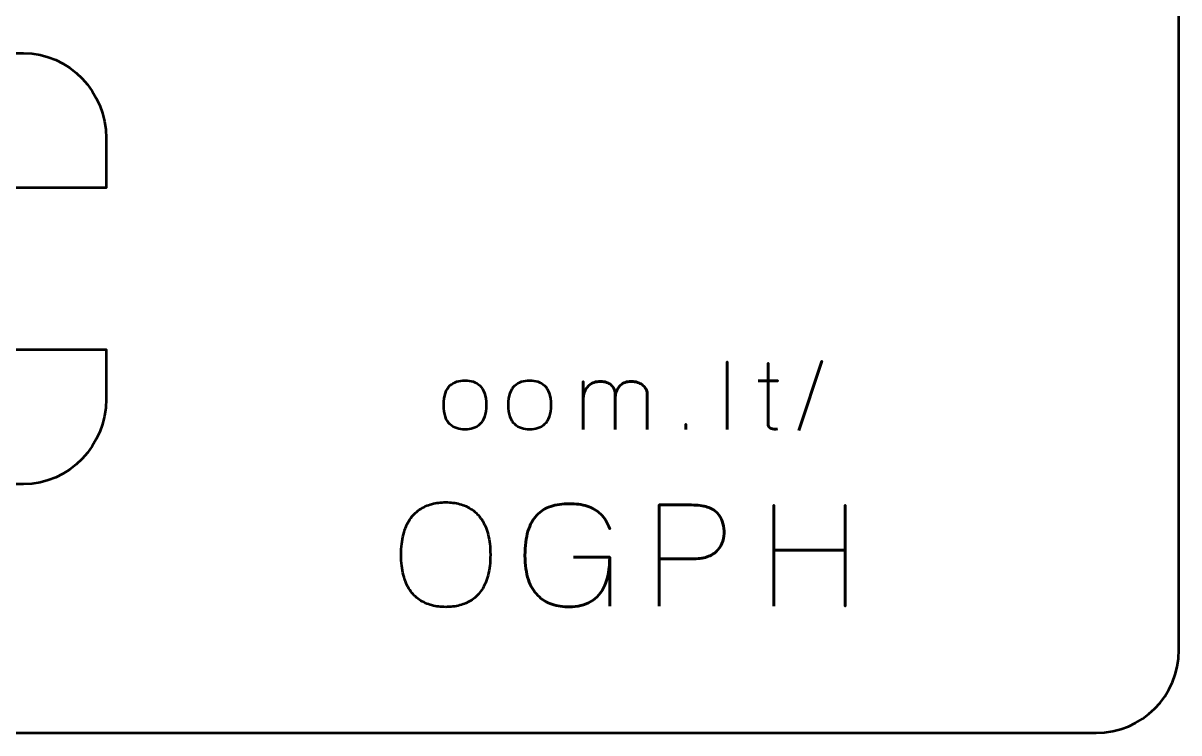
# Model space of a CAD drawing. Header units: centimetres. Extents: x -17.9 to -3.1, y -25.4 to -4.3.
# Drawn here: x -10.08 to -3.1, y -25.35 to -21.07 of the extents above; entities that cross this region are included whole.
import ezdxf

# ---------------------------------------------------------------- set-up
doc = ezdxf.new("R2010")
doc.units = ezdxf.units.CM
doc.header["$MEASUREMENT"] = 0
doc.layers.add('Layer 1', color=7, linetype='Continuous')

msp = doc.modelspace()

# ---------------------------------------------------------------- linework, layer by layer
at = {"layer": 'Layer 1', "color": 22, "lineweight": 53}
msp.add_open_spline([(-17.90003, -24.84992), (-17.90003, -24.84992), (-17.90003, -4.84996), (-17.90003, -4.84996), (-17.90003, -4.84996), (-17.90003, -4.57299), (-17.67694, -4.35), (-17.39994, -4.35), (-17.39994, -4.35), (-17.39994, -4.35), (-3.60007, -4.35), (-3.60007, -4.35), (-3.60007, -4.35), (-3.32293, -4.35), (-3.09997, -4.57299), (-3.09997, -4.84996), (-3.09997, -4.84996), (-3.09997, -4.84996), (-3.09997, -24.84992), (-3.09997, -24.84992), (-3.09997, -24.84992), (-3.09997, -25.12692), (-3.32293, -25.35001), (-3.60007, -25.35001), (-3.60007, -25.35001), (-3.60007, -25.35001), (-17.39994, -25.35001), (-17.39994, -25.35001), (-17.39994, -25.35001), (-17.67694, -25.35001), (-17.90003, -25.12692), (-17.90003, -24.84992)], degree=3, knots=[0, 0, 0, 0, 0.125, 0.125, 0.125, 0.125, 0.25, 0.25, 0.25, 0.25, 0.375, 0.375, 0.375, 0.375, 0.5, 0.5, 0.5, 0.5, 0.625, 0.625, 0.625, 0.625, 0.75, 0.75, 0.75, 0.75, 0.875, 0.875, 0.875, 0.875, 1, 1, 1, 1], dxfattribs=at)
at = {"layer": 'Layer 1', "color": 114, "lineweight": 53}
msp.add_open_spline([(-13.04996, -21.25), (-13.04996, -21.25), (-10.07498, -21.25), (-10.07498, -21.25), (-10.07498, -21.25), (-9.79885, -21.25), (-9.57502, -21.4864), (-9.57502, -21.76248), (-9.57502, -21.76248), (-9.57502, -21.76248), (-9.57502, -22.06249), (-9.57502, -22.06249), (-9.57502, -22.06249), (-9.57502, -22.06249), (-9.92497, -22.06249), (-9.92497, -22.06249), (-9.92497, -22.06249), (-9.92497, -22.06249), (-10.21366, -22.06249), (-10.21366, -22.06249), (-10.21366, -22.06249), (-10.21366, -22.06249), (-10.34553, -22.29998), (-10.34553, -22.29998), (-10.34553, -22.29998), (-10.34553, -22.29998), (-10.48981, -22.55003), (-10.48981, -22.55003), (-10.48981, -22.55003), (-10.48981, -22.55003), (-10.34553, -22.8), (-10.34553, -22.8), (-10.34553, -22.8), (-10.34553, -22.8), (-10.21366, -23.03753), (-10.21366, -23.03753), (-10.21366, -23.03753), (-10.21366, -23.03753), (-9.92497, -23.03753), (-9.92497, -23.03753), (-9.92497, -23.03753), (-9.92497, -23.03753), (-9.57502, -23.03753), (-9.57502, -23.03753), (-9.57502, -23.03753), (-9.57502, -23.03753), (-9.57502, -23.33753), (-9.57502, -23.33753), (-9.57502, -23.33753), (-9.57502, -23.61362), (-9.79885, -23.85001), (-10.07498, -23.85001), (-10.07498, -23.85001), (-10.07498, -23.85001), (-13.04996, -23.85001), (-13.04996, -23.85001)], degree=3, knots=[0, 0, 0, 0, 0.0714286, 0.0714286, 0.0714286, 0.0714286, 0.1428571, 0.1428571, 0.1428571, 0.1428571, 0.2142857, 0.2142857, 0.2142857, 0.2142857, 0.2857143, 0.2857143, 0.2857143, 0.2857143, 0.3571429, 0.3571429, 0.3571429, 0.3571429, 0.4285714, 0.4285714, 0.4285714, 0.4285714, 0.5, 0.5, 0.5, 0.5, 0.5714286, 0.5714286, 0.5714286, 0.5714286, 0.6428571, 0.6428571, 0.6428571, 0.6428571, 0.7142857, 0.7142857, 0.7142857, 0.7142857, 0.7857143, 0.7857143, 0.7857143, 0.7857143, 0.8571429, 0.8571429, 0.8571429, 0.8571429, 0.9285714, 0.9285714, 0.9285714, 0.9285714, 1, 1, 1, 1], dxfattribs=at)
at = {"layer": 'Layer 1', "color": 30, "lineweight": 53}
for points, knots in [([(-5.82706, -23.51987), (-5.82706, -23.51987), (-5.82706, -23.11291), (-5.82706, -23.11291), (-5.82706, -23.11291), (-5.82706, -23.11291), (-5.82706, -23.51987), (-5.82706, -23.51987)], [0, 0, 0, 0, 0.5, 0.5, 0.5, 0.5, 1, 1, 1, 1]), ([(-5.52226, -23.51705), (-5.52922, -23.51761), (-5.53618, -23.5178), (-5.54296, -23.51761), (-5.54296, -23.51761), (-5.54973, -23.51742), (-5.55585, -23.51639), (-5.5614, -23.51432), (-5.5614, -23.51432), (-5.56695, -23.51234), (-5.57137, -23.50877), (-5.57475, -23.50369), (-5.57475, -23.50369), (-5.57805, -23.49861), (-5.57974, -23.49137), (-5.57983, -23.48205), (-5.57983, -23.48205), (-5.57983, -23.47763), (-5.57983, -23.47011), (-5.57983, -23.45957), (-5.57983, -23.45957), (-5.57983, -23.44894), (-5.57983, -23.43614), (-5.57983, -23.421), (-5.57983, -23.421), (-5.57983, -23.40585), (-5.57983, -23.3893), (-5.57983, -23.37133), (-5.57983, -23.37133), (-5.57983, -23.35336), (-5.57983, -23.33483), (-5.57983, -23.31564), (-5.57983, -23.31564), (-5.57983, -23.29645), (-5.57983, -23.27754), (-5.57983, -23.25882), (-5.57983, -23.25882), (-5.57983, -23.2401), (-5.57983, -23.2225), (-5.57983, -23.20595), (-5.57983, -23.20595), (-5.57983, -23.18939), (-5.57983, -23.17471), (-5.57983, -23.16202), (-5.57983, -23.16202), (-5.57983, -23.14922), (-5.57983, -23.13925), (-5.57983, -23.13191), (-5.57983, -23.13191), (-5.57983, -23.12467), (-5.57983, -23.1209), (-5.57983, -23.12081), (-5.57983, -23.12081), (-5.57983, -23.1209), (-5.57983, -23.12467), (-5.57983, -23.13191), (-5.57983, -23.13191), (-5.57983, -23.13925), (-5.57983, -23.14922), (-5.57983, -23.16202), (-5.57983, -23.16202), (-5.57983, -23.17471), (-5.57983, -23.18939), (-5.57983, -23.20595), (-5.57983, -23.20595), (-5.57983, -23.2225), (-5.57983, -23.2401), (-5.57983, -23.25882), (-5.57983, -23.25882), (-5.57983, -23.27754), (-5.57983, -23.29645), (-5.57983, -23.31564), (-5.57983, -23.31564), (-5.57983, -23.33483), (-5.57983, -23.35336), (-5.57983, -23.37133), (-5.57983, -23.37133), (-5.57983, -23.3893), (-5.57983, -23.40585), (-5.57983, -23.421), (-5.57983, -23.421), (-5.57983, -23.43614), (-5.57983, -23.44894), (-5.57983, -23.45957), (-5.57983, -23.45957), (-5.57983, -23.47011), (-5.57983, -23.47763), (-5.57983, -23.48205), (-5.57983, -23.48205), (-5.57974, -23.49137), (-5.57805, -23.49861), (-5.57475, -23.50369), (-5.57475, -23.50369), (-5.57137, -23.50877), (-5.56695, -23.51234), (-5.5614, -23.51432), (-5.5614, -23.51432), (-5.55585, -23.51639), (-5.54973, -23.51742), (-5.54296, -23.51761), (-5.54296, -23.51761), (-5.53618, -23.5178), (-5.52922, -23.51761), (-5.52226, -23.51705)], [0, 0, 0, 0, 0.0384615, 0.0384615, 0.0384615, 0.0384615, 0.0769231, 0.0769231, 0.0769231, 0.0769231, 0.1153846, 0.1153846, 0.1153846, 0.1153846, 0.1538462, 0.1538462, 0.1538462, 0.1538462, 0.1923077, 0.1923077, 0.1923077, 0.1923077, 0.2307692, 0.2307692, 0.2307692, 0.2307692, 0.2692308, 0.2692308, 0.2692308, 0.2692308, 0.3076923, 0.3076923, 0.3076923, 0.3076923, 0.3461538, 0.3461538, 0.3461538, 0.3461538, 0.3846154, 0.3846154, 0.3846154, 0.3846154, 0.4230769, 0.4230769, 0.4230769, 0.4230769, 0.4615385, 0.4615385, 0.4615385, 0.4615385, 0.5, 0.5, 0.5, 0.5, 0.5384615, 0.5384615, 0.5384615, 0.5384615, 0.5769231, 0.5769231, 0.5769231, 0.5769231, 0.6153846, 0.6153846, 0.6153846, 0.6153846, 0.6538462, 0.6538462, 0.6538462, 0.6538462, 0.6923077, 0.6923077, 0.6923077, 0.6923077, 0.7307692, 0.7307692, 0.7307692, 0.7307692, 0.7692308, 0.7692308, 0.7692308, 0.7692308, 0.8076923, 0.8076923, 0.8076923, 0.8076923, 0.8461538, 0.8461538, 0.8461538, 0.8461538, 0.8846154, 0.8846154, 0.8846154, 0.8846154, 0.9230769, 0.9230769, 0.9230769, 0.9230769, 0.9615385, 0.9615385, 0.9615385, 0.9615385, 1, 1, 1, 1]), ([(-5.39413, -23.52551), (-5.39413, -23.52551), (-5.25584, -23.10896), (-5.25584, -23.10896), (-5.25584, -23.10896), (-5.25584, -23.10896), (-5.39413, -23.52551), (-5.39413, -23.52551)], [0, 0, 0, 0, 0.5, 0.5, 0.5, 0.5, 1, 1, 1, 1]), ([(-7.40975, -23.51987), (-7.39197, -23.51996), (-7.37542, -23.51771), (-7.35999, -23.51291), (-7.35999, -23.51291), (-7.34456, -23.50811), (-7.33092, -23.50011), (-7.31925, -23.48892), (-7.31925, -23.48892), (-7.30749, -23.47773), (-7.29837, -23.46258), (-7.29169, -23.44339), (-7.29169, -23.44339), (-7.28511, -23.42429), (-7.28172, -23.40049), (-7.28162, -23.37199), (-7.28162, -23.37199), (-7.28172, -23.34358), (-7.28511, -23.31987), (-7.29169, -23.30087), (-7.29169, -23.30087), (-7.29837, -23.28186), (-7.30749, -23.26672), (-7.31925, -23.25552), (-7.31925, -23.25552), (-7.33092, -23.24442), (-7.34456, -23.23643), (-7.35999, -23.23163), (-7.35999, -23.23163), (-7.37542, -23.22683), (-7.39197, -23.22457), (-7.40975, -23.22467), (-7.40975, -23.22467), (-7.42734, -23.22457), (-7.4439, -23.22683), (-7.45933, -23.23163), (-7.45933, -23.23163), (-7.47476, -23.23643), (-7.4883, -23.24442), (-7.50006, -23.25552), (-7.50006, -23.25552), (-7.51182, -23.26672), (-7.52104, -23.28186), (-7.52772, -23.30087), (-7.52772, -23.30087), (-7.5344, -23.31987), (-7.53779, -23.34358), (-7.53788, -23.37199), (-7.53788, -23.37199), (-7.53779, -23.40049), (-7.5344, -23.42429), (-7.52772, -23.44339), (-7.52772, -23.44339), (-7.52104, -23.46258), (-7.51182, -23.47773), (-7.50006, -23.48892), (-7.50006, -23.48892), (-7.4883, -23.50011), (-7.47476, -23.50811), (-7.45933, -23.51291), (-7.45933, -23.51291), (-7.4439, -23.51771), (-7.42734, -23.51996), (-7.40975, -23.51987)], [0, 0, 0, 0, 0.0625, 0.0625, 0.0625, 0.0625, 0.125, 0.125, 0.125, 0.125, 0.1875, 0.1875, 0.1875, 0.1875, 0.25, 0.25, 0.25, 0.25, 0.3125, 0.3125, 0.3125, 0.3125, 0.375, 0.375, 0.375, 0.375, 0.4375, 0.4375, 0.4375, 0.4375, 0.5, 0.5, 0.5, 0.5, 0.5625, 0.5625, 0.5625, 0.5625, 0.625, 0.625, 0.625, 0.625, 0.6875, 0.6875, 0.6875, 0.6875, 0.75, 0.75, 0.75, 0.75, 0.8125, 0.8125, 0.8125, 0.8125, 0.875, 0.875, 0.875, 0.875, 0.9375, 0.9375, 0.9375, 0.9375, 1, 1, 1, 1]), ([(-7.40975, -23.51987), (-7.39197, -23.51996), (-7.37542, -23.51771), (-7.35999, -23.51291), (-7.35999, -23.51291), (-7.34456, -23.50811), (-7.33092, -23.50011), (-7.31925, -23.48892), (-7.31925, -23.48892), (-7.30749, -23.47773), (-7.29837, -23.46258), (-7.29169, -23.44339), (-7.29169, -23.44339), (-7.28511, -23.42429), (-7.28172, -23.40049), (-7.28162, -23.37199), (-7.28162, -23.37199), (-7.28172, -23.34358), (-7.28511, -23.31987), (-7.29169, -23.30087), (-7.29169, -23.30087), (-7.29837, -23.28186), (-7.30749, -23.26672), (-7.31925, -23.25552), (-7.31925, -23.25552), (-7.33092, -23.24442), (-7.34456, -23.23643), (-7.35999, -23.23163), (-7.35999, -23.23163), (-7.37542, -23.22683), (-7.39197, -23.22457), (-7.40975, -23.22467), (-7.40975, -23.22467), (-7.42734, -23.22457), (-7.4439, -23.22683), (-7.45933, -23.23163), (-7.45933, -23.23163), (-7.47476, -23.23643), (-7.4883, -23.24442), (-7.50006, -23.25552), (-7.50006, -23.25552), (-7.51182, -23.26672), (-7.52104, -23.28186), (-7.52772, -23.30087), (-7.52772, -23.30087), (-7.5344, -23.31987), (-7.53779, -23.34358), (-7.53788, -23.37199), (-7.53788, -23.37199), (-7.53779, -23.40049), (-7.5344, -23.42429), (-7.52772, -23.44339), (-7.52772, -23.44339), (-7.52104, -23.46258), (-7.51182, -23.47773), (-7.50006, -23.48892), (-7.50006, -23.48892), (-7.4883, -23.50011), (-7.47476, -23.50811), (-7.45933, -23.51291), (-7.45933, -23.51291), (-7.4439, -23.51771), (-7.42734, -23.51996), (-7.40975, -23.51987)], [0, 0, 0, 0, 0.0625, 0.0625, 0.0625, 0.0625, 0.125, 0.125, 0.125, 0.125, 0.1875, 0.1875, 0.1875, 0.1875, 0.25, 0.25, 0.25, 0.25, 0.3125, 0.3125, 0.3125, 0.3125, 0.375, 0.375, 0.375, 0.375, 0.4375, 0.4375, 0.4375, 0.4375, 0.5, 0.5, 0.5, 0.5, 0.5625, 0.5625, 0.5625, 0.5625, 0.625, 0.625, 0.625, 0.625, 0.6875, 0.6875, 0.6875, 0.6875, 0.75, 0.75, 0.75, 0.75, 0.8125, 0.8125, 0.8125, 0.8125, 0.875, 0.875, 0.875, 0.875, 0.9375, 0.9375, 0.9375, 0.9375, 1, 1, 1, 1]), ([(-7.01916, -23.51987), (-7.00138, -23.51996), (-6.98483, -23.51771), (-6.9694, -23.51291), (-6.9694, -23.51291), (-6.95397, -23.50811), (-6.94033, -23.50011), (-6.92866, -23.48892), (-6.92866, -23.48892), (-6.9169, -23.47773), (-6.90778, -23.46258), (-6.9011, -23.44339), (-6.9011, -23.44339), (-6.89452, -23.42429), (-6.89113, -23.40049), (-6.89103, -23.37199), (-6.89103, -23.37199), (-6.89113, -23.34358), (-6.89452, -23.31987), (-6.9011, -23.30087), (-6.9011, -23.30087), (-6.90778, -23.28186), (-6.9169, -23.26672), (-6.92866, -23.25552), (-6.92866, -23.25552), (-6.94033, -23.24442), (-6.95397, -23.23643), (-6.9694, -23.23163), (-6.9694, -23.23163), (-6.98483, -23.22683), (-7.00138, -23.22457), (-7.01916, -23.22467), (-7.01916, -23.22467), (-7.03675, -23.22457), (-7.05331, -23.22683), (-7.06874, -23.23163), (-7.06874, -23.23163), (-7.08417, -23.23643), (-7.09771, -23.24442), (-7.10947, -23.25552), (-7.10947, -23.25552), (-7.12123, -23.26672), (-7.13045, -23.28186), (-7.13713, -23.30087), (-7.13713, -23.30087), (-7.14381, -23.31987), (-7.1472, -23.34358), (-7.14729, -23.37199), (-7.14729, -23.37199), (-7.1472, -23.40049), (-7.14381, -23.42429), (-7.13713, -23.44339), (-7.13713, -23.44339), (-7.13045, -23.46258), (-7.12123, -23.47773), (-7.10947, -23.48892), (-7.10947, -23.48892), (-7.09771, -23.50011), (-7.08417, -23.50811), (-7.06874, -23.51291), (-7.06874, -23.51291), (-7.05331, -23.51771), (-7.03675, -23.51996), (-7.01916, -23.51987)], [0, 0, 0, 0, 0.0625, 0.0625, 0.0625, 0.0625, 0.125, 0.125, 0.125, 0.125, 0.1875, 0.1875, 0.1875, 0.1875, 0.25, 0.25, 0.25, 0.25, 0.3125, 0.3125, 0.3125, 0.3125, 0.375, 0.375, 0.375, 0.375, 0.4375, 0.4375, 0.4375, 0.4375, 0.5, 0.5, 0.5, 0.5, 0.5625, 0.5625, 0.5625, 0.5625, 0.625, 0.625, 0.625, 0.625, 0.6875, 0.6875, 0.6875, 0.6875, 0.75, 0.75, 0.75, 0.75, 0.8125, 0.8125, 0.8125, 0.8125, 0.875, 0.875, 0.875, 0.875, 0.9375, 0.9375, 0.9375, 0.9375, 1, 1, 1, 1]), ([(-7.01916, -23.51987), (-7.00138, -23.51996), (-6.98483, -23.51771), (-6.9694, -23.51291), (-6.9694, -23.51291), (-6.95397, -23.50811), (-6.94033, -23.50011), (-6.92866, -23.48892), (-6.92866, -23.48892), (-6.9169, -23.47773), (-6.90778, -23.46258), (-6.9011, -23.44339), (-6.9011, -23.44339), (-6.89452, -23.42429), (-6.89113, -23.40049), (-6.89103, -23.37199), (-6.89103, -23.37199), (-6.89113, -23.34358), (-6.89452, -23.31987), (-6.9011, -23.30087), (-6.9011, -23.30087), (-6.90778, -23.28186), (-6.9169, -23.26672), (-6.92866, -23.25552), (-6.92866, -23.25552), (-6.94033, -23.24442), (-6.95397, -23.23643), (-6.9694, -23.23163), (-6.9694, -23.23163), (-6.98483, -23.22683), (-7.00138, -23.22457), (-7.01916, -23.22467), (-7.01916, -23.22467), (-7.03675, -23.22457), (-7.05331, -23.22683), (-7.06874, -23.23163), (-7.06874, -23.23163), (-7.08417, -23.23643), (-7.09771, -23.24442), (-7.10947, -23.25552), (-7.10947, -23.25552), (-7.12123, -23.26672), (-7.13045, -23.28186), (-7.13713, -23.30087), (-7.13713, -23.30087), (-7.14381, -23.31987), (-7.1472, -23.34358), (-7.14729, -23.37199), (-7.14729, -23.37199), (-7.1472, -23.40049), (-7.14381, -23.42429), (-7.13713, -23.44339), (-7.13713, -23.44339), (-7.13045, -23.46258), (-7.12123, -23.47773), (-7.10947, -23.48892), (-7.10947, -23.48892), (-7.09771, -23.50011), (-7.08417, -23.50811), (-7.06874, -23.51291), (-7.06874, -23.51291), (-7.05331, -23.51771), (-7.03675, -23.51996), (-7.01916, -23.51987)], [0, 0, 0, 0, 0.0625, 0.0625, 0.0625, 0.0625, 0.125, 0.125, 0.125, 0.125, 0.1875, 0.1875, 0.1875, 0.1875, 0.25, 0.25, 0.25, 0.25, 0.3125, 0.3125, 0.3125, 0.3125, 0.375, 0.375, 0.375, 0.375, 0.4375, 0.4375, 0.4375, 0.4375, 0.5, 0.5, 0.5, 0.5, 0.5625, 0.5625, 0.5625, 0.5625, 0.625, 0.625, 0.625, 0.625, 0.6875, 0.6875, 0.6875, 0.6875, 0.75, 0.75, 0.75, 0.75, 0.8125, 0.8125, 0.8125, 0.8125, 0.875, 0.875, 0.875, 0.875, 0.9375, 0.9375, 0.9375, 0.9375, 1, 1, 1, 1]), ([(-6.50327, -23.51987), (-6.50327, -23.51978), (-6.50327, -23.51705), (-6.50327, -23.51169), (-6.50327, -23.51169), (-6.50327, -23.50642), (-6.50327, -23.49917), (-6.50327, -23.49005), (-6.50327, -23.49005), (-6.50327, -23.48083), (-6.50327, -23.47048), (-6.50327, -23.45882), (-6.50327, -23.45882), (-6.50327, -23.44725), (-6.50327, -23.43511), (-6.50327, -23.42232), (-6.50327, -23.42232), (-6.50327, -23.40962), (-6.50327, -23.3971), (-6.50327, -23.38469), (-6.50327, -23.38469), (-6.50327, -23.37227), (-6.50327, -23.3606), (-6.50327, -23.34988), (-6.50327, -23.34988), (-6.50327, -23.33906), (-6.50327, -23.32984), (-6.50327, -23.32203), (-6.50327, -23.32203), (-6.50327, -23.31432), (-6.50327, -23.30877), (-6.50327, -23.30538), (-6.50327, -23.30538), (-6.50317, -23.30011), (-6.50402, -23.29419), (-6.50562, -23.2877), (-6.50562, -23.2877), (-6.50722, -23.28111), (-6.50995, -23.27453), (-6.5138, -23.26794), (-6.5138, -23.26794), (-6.51766, -23.26126), (-6.52302, -23.25515), (-6.5297, -23.2495), (-6.5297, -23.2495), (-6.53647, -23.24386), (-6.54494, -23.23934), (-6.5551, -23.23586), (-6.5551, -23.23586), (-6.56536, -23.23238), (-6.57758, -23.2305), (-6.59188, -23.23031), (-6.59188, -23.23031), (-6.60618, -23.23031), (-6.61898, -23.23229), (-6.63017, -23.23624), (-6.63017, -23.23624), (-6.64146, -23.24028), (-6.65115, -23.24583), (-6.65943, -23.25289), (-6.65943, -23.25289), (-6.66761, -23.25995), (-6.67448, -23.26804), (-6.67984, -23.27725), (-6.67984, -23.27725), (-6.6852, -23.28638), (-6.68916, -23.29607), (-6.69179, -23.30642), (-6.69179, -23.30642), (-6.69442, -23.31667), (-6.69574, -23.32711), (-6.69574, -23.33756), (-6.69574, -23.33756), (-6.69574, -23.32711), (-6.69442, -23.31667), (-6.69179, -23.30642), (-6.69179, -23.30642), (-6.68916, -23.29607), (-6.6852, -23.28638), (-6.67984, -23.27725), (-6.67984, -23.27725), (-6.67448, -23.26804), (-6.66761, -23.25995), (-6.65943, -23.25289), (-6.65943, -23.25289), (-6.65115, -23.24583), (-6.64146, -23.24028), (-6.63017, -23.23624), (-6.63017, -23.23624), (-6.61898, -23.23229), (-6.60618, -23.23031), (-6.59188, -23.23031), (-6.59188, -23.23031), (-6.57758, -23.2305), (-6.56536, -23.23238), (-6.5551, -23.23586), (-6.5551, -23.23586), (-6.54494, -23.23934), (-6.53647, -23.24386), (-6.5297, -23.2495), (-6.5297, -23.2495), (-6.52302, -23.25515), (-6.51766, -23.26126), (-6.5138, -23.26794), (-6.5138, -23.26794), (-6.50995, -23.27453), (-6.50722, -23.28111), (-6.50562, -23.2877), (-6.50562, -23.2877), (-6.50402, -23.29419), (-6.50317, -23.30011), (-6.50327, -23.30538), (-6.50327, -23.30538), (-6.50327, -23.30877), (-6.50327, -23.31432), (-6.50327, -23.32203), (-6.50327, -23.32203), (-6.50327, -23.32984), (-6.50327, -23.33906), (-6.50327, -23.34988), (-6.50327, -23.34988), (-6.50327, -23.3606), (-6.50327, -23.37227), (-6.50327, -23.38469), (-6.50327, -23.38469), (-6.50327, -23.3971), (-6.50327, -23.40962), (-6.50327, -23.42232), (-6.50327, -23.42232), (-6.50327, -23.43511), (-6.50327, -23.44725), (-6.50327, -23.45882), (-6.50327, -23.45882), (-6.50327, -23.47048), (-6.50327, -23.48083), (-6.50327, -23.49005), (-6.50327, -23.49005), (-6.50327, -23.49917), (-6.50327, -23.50642), (-6.50327, -23.51169), (-6.50327, -23.51169), (-6.50327, -23.51705), (-6.50327, -23.51978), (-6.50327, -23.51987)], [0, 0, 0, 0, 0.0277778, 0.0277778, 0.0277778, 0.0277778, 0.0555556, 0.0555556, 0.0555556, 0.0555556, 0.0833333, 0.0833333, 0.0833333, 0.0833333, 0.1111111, 0.1111111, 0.1111111, 0.1111111, 0.1388889, 0.1388889, 0.1388889, 0.1388889, 0.1666667, 0.1666667, 0.1666667, 0.1666667, 0.1944444, 0.1944444, 0.1944444, 0.1944444, 0.2222222, 0.2222222, 0.2222222, 0.2222222, 0.25, 0.25, 0.25, 0.25, 0.2777778, 0.2777778, 0.2777778, 0.2777778, 0.3055556, 0.3055556, 0.3055556, 0.3055556, 0.3333333, 0.3333333, 0.3333333, 0.3333333, 0.3611111, 0.3611111, 0.3611111, 0.3611111, 0.3888889, 0.3888889, 0.3888889, 0.3888889, 0.4166667, 0.4166667, 0.4166667, 0.4166667, 0.4444444, 0.4444444, 0.4444444, 0.4444444, 0.4722222, 0.4722222, 0.4722222, 0.4722222, 0.5, 0.5, 0.5, 0.5, 0.5277778, 0.5277778, 0.5277778, 0.5277778, 0.5555556, 0.5555556, 0.5555556, 0.5555556, 0.5833333, 0.5833333, 0.5833333, 0.5833333, 0.6111111, 0.6111111, 0.6111111, 0.6111111, 0.6388889, 0.6388889, 0.6388889, 0.6388889, 0.6666667, 0.6666667, 0.6666667, 0.6666667, 0.6944444, 0.6944444, 0.6944444, 0.6944444, 0.7222222, 0.7222222, 0.7222222, 0.7222222, 0.75, 0.75, 0.75, 0.75, 0.7777778, 0.7777778, 0.7777778, 0.7777778, 0.8055556, 0.8055556, 0.8055556, 0.8055556, 0.8333333, 0.8333333, 0.8333333, 0.8333333, 0.8611111, 0.8611111, 0.8611111, 0.8611111, 0.8888889, 0.8888889, 0.8888889, 0.8888889, 0.9166667, 0.9166667, 0.9166667, 0.9166667, 0.9444444, 0.9444444, 0.9444444, 0.9444444, 0.9722222, 0.9722222, 0.9722222, 0.9722222, 1, 1, 1, 1]), ([(-6.69574, -23.51987), (-6.69574, -23.51987), (-6.69574, -23.23031), (-6.69574, -23.23031), (-6.69574, -23.23031), (-6.69574, -23.23031), (-6.69574, -23.51987), (-6.69574, -23.51987)], [0, 0, 0, 0, 0.5, 0.5, 0.5, 0.5, 1, 1, 1, 1]), ([(-6.3091, -23.51987), (-6.3091, -23.51978), (-6.3091, -23.51705), (-6.3091, -23.51169), (-6.3091, -23.51169), (-6.3091, -23.50642), (-6.3091, -23.49917), (-6.3091, -23.49005), (-6.3091, -23.49005), (-6.3091, -23.48083), (-6.3091, -23.47048), (-6.3091, -23.45882), (-6.3091, -23.45882), (-6.3091, -23.44725), (-6.3091, -23.43511), (-6.3091, -23.42232), (-6.3091, -23.42232), (-6.3091, -23.40962), (-6.3091, -23.3971), (-6.3091, -23.38469), (-6.3091, -23.38469), (-6.3091, -23.37227), (-6.3091, -23.3606), (-6.3091, -23.34988), (-6.3091, -23.34988), (-6.3091, -23.33906), (-6.3091, -23.32984), (-6.3091, -23.32203), (-6.3091, -23.32203), (-6.3091, -23.31432), (-6.3091, -23.30877), (-6.3091, -23.30538), (-6.3091, -23.30538), (-6.3091, -23.30011), (-6.31013, -23.29419), (-6.3123, -23.2877), (-6.3123, -23.2877), (-6.31437, -23.28111), (-6.31775, -23.27453), (-6.32246, -23.26794), (-6.32246, -23.26794), (-6.32707, -23.26126), (-6.33318, -23.25515), (-6.34071, -23.2495), (-6.34071, -23.2495), (-6.34823, -23.24386), (-6.35736, -23.23934), (-6.36808, -23.23586), (-6.36808, -23.23586), (-6.37881, -23.23238), (-6.39132, -23.2305), (-6.40562, -23.23031), (-6.40562, -23.23031), (-6.41992, -23.23031), (-6.43252, -23.23229), (-6.44334, -23.23624), (-6.44334, -23.23624), (-6.45407, -23.24028), (-6.46329, -23.24583), (-6.471, -23.25289), (-6.471, -23.25289), (-6.47862, -23.25995), (-6.48473, -23.26804), (-6.48953, -23.27725), (-6.48953, -23.27725), (-6.49433, -23.28638), (-6.49781, -23.29607), (-6.49997, -23.30642), (-6.49997, -23.30642), (-6.50223, -23.31667), (-6.50327, -23.32711), (-6.50327, -23.33756), (-6.50327, -23.33756), (-6.50327, -23.32711), (-6.50223, -23.31667), (-6.49997, -23.30642), (-6.49997, -23.30642), (-6.49781, -23.29607), (-6.49433, -23.28638), (-6.48953, -23.27725), (-6.48953, -23.27725), (-6.48473, -23.26804), (-6.47862, -23.25995), (-6.471, -23.25289), (-6.471, -23.25289), (-6.46329, -23.24583), (-6.45407, -23.24028), (-6.44334, -23.23624), (-6.44334, -23.23624), (-6.43252, -23.23229), (-6.41992, -23.23031), (-6.40562, -23.23031), (-6.40562, -23.23031), (-6.39132, -23.2305), (-6.37881, -23.23238), (-6.36808, -23.23586), (-6.36808, -23.23586), (-6.35736, -23.23934), (-6.34823, -23.24386), (-6.34071, -23.2495), (-6.34071, -23.2495), (-6.33318, -23.25515), (-6.32707, -23.26126), (-6.32246, -23.26794), (-6.32246, -23.26794), (-6.31775, -23.27453), (-6.31437, -23.28111), (-6.3123, -23.2877), (-6.3123, -23.2877), (-6.31013, -23.29419), (-6.3091, -23.30011), (-6.3091, -23.30538), (-6.3091, -23.30538), (-6.3091, -23.30877), (-6.3091, -23.31432), (-6.3091, -23.32203), (-6.3091, -23.32203), (-6.3091, -23.32984), (-6.3091, -23.33906), (-6.3091, -23.34988), (-6.3091, -23.34988), (-6.3091, -23.3606), (-6.3091, -23.37227), (-6.3091, -23.38469), (-6.3091, -23.38469), (-6.3091, -23.3971), (-6.3091, -23.40962), (-6.3091, -23.42232), (-6.3091, -23.42232), (-6.3091, -23.43511), (-6.3091, -23.44725), (-6.3091, -23.45882), (-6.3091, -23.45882), (-6.3091, -23.47048), (-6.3091, -23.48083), (-6.3091, -23.49005), (-6.3091, -23.49005), (-6.3091, -23.49917), (-6.3091, -23.50642), (-6.3091, -23.51169), (-6.3091, -23.51169), (-6.3091, -23.51705), (-6.3091, -23.51978), (-6.3091, -23.51987)], [0, 0, 0, 0, 0.0277778, 0.0277778, 0.0277778, 0.0277778, 0.0555556, 0.0555556, 0.0555556, 0.0555556, 0.0833333, 0.0833333, 0.0833333, 0.0833333, 0.1111111, 0.1111111, 0.1111111, 0.1111111, 0.1388889, 0.1388889, 0.1388889, 0.1388889, 0.1666667, 0.1666667, 0.1666667, 0.1666667, 0.1944444, 0.1944444, 0.1944444, 0.1944444, 0.2222222, 0.2222222, 0.2222222, 0.2222222, 0.25, 0.25, 0.25, 0.25, 0.2777778, 0.2777778, 0.2777778, 0.2777778, 0.3055556, 0.3055556, 0.3055556, 0.3055556, 0.3333333, 0.3333333, 0.3333333, 0.3333333, 0.3611111, 0.3611111, 0.3611111, 0.3611111, 0.3888889, 0.3888889, 0.3888889, 0.3888889, 0.4166667, 0.4166667, 0.4166667, 0.4166667, 0.4444444, 0.4444444, 0.4444444, 0.4444444, 0.4722222, 0.4722222, 0.4722222, 0.4722222, 0.5, 0.5, 0.5, 0.5, 0.5277778, 0.5277778, 0.5277778, 0.5277778, 0.5555556, 0.5555556, 0.5555556, 0.5555556, 0.5833333, 0.5833333, 0.5833333, 0.5833333, 0.6111111, 0.6111111, 0.6111111, 0.6111111, 0.6388889, 0.6388889, 0.6388889, 0.6388889, 0.6666667, 0.6666667, 0.6666667, 0.6666667, 0.6944444, 0.6944444, 0.6944444, 0.6944444, 0.7222222, 0.7222222, 0.7222222, 0.7222222, 0.75, 0.75, 0.75, 0.75, 0.7777778, 0.7777778, 0.7777778, 0.7777778, 0.8055556, 0.8055556, 0.8055556, 0.8055556, 0.8333333, 0.8333333, 0.8333333, 0.8333333, 0.8611111, 0.8611111, 0.8611111, 0.8611111, 0.8888889, 0.8888889, 0.8888889, 0.8888889, 0.9166667, 0.9166667, 0.9166667, 0.9166667, 0.9444444, 0.9444444, 0.9444444, 0.9444444, 0.9722222, 0.9722222, 0.9722222, 0.9722222, 1, 1, 1, 1]), ([(-5.6391, -23.22749), (-5.6391, -23.22749), (-5.52113, -23.22749), (-5.52113, -23.22749), (-5.52113, -23.22749), (-5.52113, -23.22749), (-5.6391, -23.22749), (-5.6391, -23.22749)], [0, 0, 0, 0, 0.5, 0.5, 0.5, 0.5, 1, 1, 1, 1]), ([(-6.07598, -23.51987), (-6.07598, -23.51987), (-6.07598, -23.48883), (-6.07598, -23.48883), (-6.07598, -23.48883), (-6.07598, -23.48883), (-6.07598, -23.51987), (-6.07598, -23.51987)], [0, 0, 0, 0, 0.5, 0.5, 0.5, 0.5, 1, 1, 1, 1]), ([(-7.52575, -24.5909), (-7.49597, -24.59104), (-7.46775, -24.58751), (-7.4408, -24.5806), (-7.4408, -24.5806), (-7.41399, -24.57354), (-7.38943, -24.56254), (-7.367, -24.5473), (-7.367, -24.5473), (-7.34456, -24.5322), (-7.32509, -24.5123), (-7.30858, -24.48775), (-7.30858, -24.48775), (-7.29207, -24.46319), (-7.27937, -24.43342), (-7.27034, -24.39842), (-7.27034, -24.39842), (-7.26116, -24.36343), (-7.25665, -24.32265), (-7.25651, -24.27594), (-7.25651, -24.27594), (-7.25665, -24.22923), (-7.26116, -24.18845), (-7.27034, -24.15331), (-7.27034, -24.15331), (-7.27937, -24.11818), (-7.29207, -24.08826), (-7.30858, -24.06357), (-7.30858, -24.06357), (-7.32509, -24.03887), (-7.34456, -24.01883), (-7.367, -24.00345), (-7.367, -24.00345), (-7.38943, -23.98807), (-7.41399, -23.97692), (-7.4408, -23.96973), (-7.4408, -23.96973), (-7.46775, -23.96267), (-7.49597, -23.95914), (-7.52575, -23.95928), (-7.52575, -23.95928), (-7.55552, -23.95914), (-7.58375, -23.96267), (-7.6107, -23.96973), (-7.6107, -23.96973), (-7.63751, -23.97692), (-7.66206, -23.98807), (-7.6845, -24.00345), (-7.6845, -24.00345), (-7.70694, -24.01883), (-7.72641, -24.03887), (-7.74292, -24.06357), (-7.74292, -24.06357), (-7.75943, -24.08826), (-7.77213, -24.11818), (-7.78116, -24.15331), (-7.78116, -24.15331), (-7.79033, -24.18845), (-7.79485, -24.22923), (-7.79499, -24.27594), (-7.79499, -24.27594), (-7.79485, -24.32265), (-7.79033, -24.36343), (-7.78116, -24.39842), (-7.78116, -24.39842), (-7.77213, -24.43342), (-7.75943, -24.46319), (-7.74292, -24.48775), (-7.74292, -24.48775), (-7.72641, -24.5123), (-7.70694, -24.5322), (-7.6845, -24.5473), (-7.6845, -24.5473), (-7.66206, -24.56254), (-7.63751, -24.57354), (-7.6107, -24.5806), (-7.6107, -24.5806), (-7.58375, -24.58751), (-7.55552, -24.59104), (-7.52575, -24.5909)], [0, 0, 0, 0, 0.05, 0.05, 0.05, 0.05, 0.1, 0.1, 0.1, 0.1, 0.15, 0.15, 0.15, 0.15, 0.2, 0.2, 0.2, 0.2, 0.25, 0.25, 0.25, 0.25, 0.3, 0.3, 0.3, 0.3, 0.35, 0.35, 0.35, 0.35, 0.4, 0.4, 0.4, 0.4, 0.45, 0.45, 0.45, 0.45, 0.5, 0.5, 0.5, 0.5, 0.55, 0.55, 0.55, 0.55, 0.6, 0.6, 0.6, 0.6, 0.65, 0.65, 0.65, 0.65, 0.7, 0.7, 0.7, 0.7, 0.75, 0.75, 0.75, 0.75, 0.8, 0.8, 0.8, 0.8, 0.85, 0.85, 0.85, 0.85, 0.9, 0.9, 0.9, 0.9, 0.95, 0.95, 0.95, 0.95, 1, 1, 1, 1]), ([(-7.52575, -24.5909), (-7.49597, -24.59104), (-7.46775, -24.58751), (-7.4408, -24.5806), (-7.4408, -24.5806), (-7.41399, -24.57354), (-7.38943, -24.56254), (-7.367, -24.5473), (-7.367, -24.5473), (-7.34456, -24.5322), (-7.32509, -24.5123), (-7.30858, -24.48775), (-7.30858, -24.48775), (-7.29207, -24.46319), (-7.27937, -24.43342), (-7.27034, -24.39842), (-7.27034, -24.39842), (-7.26116, -24.36343), (-7.25665, -24.32265), (-7.25651, -24.27594), (-7.25651, -24.27594), (-7.25665, -24.22923), (-7.26116, -24.18845), (-7.27034, -24.15331), (-7.27034, -24.15331), (-7.27937, -24.11818), (-7.29207, -24.08826), (-7.30858, -24.06357), (-7.30858, -24.06357), (-7.32509, -24.03887), (-7.34456, -24.01883), (-7.367, -24.00345), (-7.367, -24.00345), (-7.38943, -23.98807), (-7.41399, -23.97692), (-7.4408, -23.96973), (-7.4408, -23.96973), (-7.46775, -23.96267), (-7.49597, -23.95914), (-7.52575, -23.95928), (-7.52575, -23.95928), (-7.55552, -23.95914), (-7.58375, -23.96267), (-7.6107, -23.96973), (-7.6107, -23.96973), (-7.63751, -23.97692), (-7.66206, -23.98807), (-7.6845, -24.00345), (-7.6845, -24.00345), (-7.70694, -24.01883), (-7.72641, -24.03887), (-7.74292, -24.06357), (-7.74292, -24.06357), (-7.75943, -24.08826), (-7.77213, -24.11818), (-7.78116, -24.15331), (-7.78116, -24.15331), (-7.79033, -24.18845), (-7.79485, -24.22923), (-7.79499, -24.27594), (-7.79499, -24.27594), (-7.79485, -24.32265), (-7.79033, -24.36343), (-7.78116, -24.39842), (-7.78116, -24.39842), (-7.77213, -24.43342), (-7.75943, -24.46319), (-7.74292, -24.48775), (-7.74292, -24.48775), (-7.72641, -24.5123), (-7.70694, -24.5322), (-7.6845, -24.5473), (-7.6845, -24.5473), (-7.66206, -24.56254), (-7.63751, -24.57354), (-7.6107, -24.5806), (-7.6107, -24.5806), (-7.58375, -24.58751), (-7.55552, -24.59104), (-7.52575, -24.5909)], [0, 0, 0, 0, 0.05, 0.05, 0.05, 0.05, 0.1, 0.1, 0.1, 0.1, 0.15, 0.15, 0.15, 0.15, 0.2, 0.2, 0.2, 0.2, 0.25, 0.25, 0.25, 0.25, 0.3, 0.3, 0.3, 0.3, 0.35, 0.35, 0.35, 0.35, 0.4, 0.4, 0.4, 0.4, 0.45, 0.45, 0.45, 0.45, 0.5, 0.5, 0.5, 0.5, 0.55, 0.55, 0.55, 0.55, 0.6, 0.6, 0.6, 0.6, 0.65, 0.65, 0.65, 0.65, 0.7, 0.7, 0.7, 0.7, 0.75, 0.75, 0.75, 0.75, 0.8, 0.8, 0.8, 0.8, 0.85, 0.85, 0.85, 0.85, 0.9, 0.9, 0.9, 0.9, 0.95, 0.95, 0.95, 0.95, 1, 1, 1, 1]), ([(-6.75359, -24.28949), (-6.75359, -24.28949), (-6.53599, -24.28949), (-6.53599, -24.28949), (-6.53599, -24.28949), (-6.53627, -24.35877), (-6.54615, -24.41564), (-6.56591, -24.45995), (-6.56591, -24.45995), (-6.58566, -24.5044), (-6.6136, -24.53714), (-6.65001, -24.55844), (-6.65001, -24.55844), (-6.68642, -24.57961), (-6.7296, -24.59019), (-6.77983, -24.59005), (-6.77983, -24.59005), (-6.81751, -24.59019), (-6.8525, -24.58497), (-6.88482, -24.57411), (-6.88482, -24.57411), (-6.91713, -24.56338), (-6.9455, -24.54589), (-6.96977, -24.52176), (-6.96977, -24.52176), (-6.99404, -24.49763), (-7.01309, -24.46573), (-7.02664, -24.42608), (-7.02664, -24.42608), (-7.04018, -24.38643), (-7.0471, -24.33775), (-7.04738, -24.28017), (-7.04738, -24.28017), (-7.04724, -24.22232), (-7.04117, -24.17349), (-7.02918, -24.13342), (-7.02918, -24.13342), (-7.01704, -24.09348), (-6.99954, -24.06131), (-6.9764, -24.0369), (-6.9764, -24.0369), (-6.9534, -24.01262), (-6.92532, -23.99499), (-6.8923, -23.98398), (-6.8923, -23.98398), (-6.85928, -23.97297), (-6.82188, -23.96761), (-6.77983, -23.96775), (-6.77983, -23.96775), (-6.7399, -23.96761), (-6.70405, -23.97255), (-6.67216, -23.98257), (-6.67216, -23.98257), (-6.64027, -23.99259), (-6.6129, -24.00867), (-6.59004, -24.03083), (-6.59004, -24.03083), (-6.56704, -24.05298), (-6.54911, -24.08219), (-6.53599, -24.11846), (-6.53599, -24.11846), (-6.54911, -24.08219), (-6.56704, -24.05298), (-6.59004, -24.03083), (-6.59004, -24.03083), (-6.6129, -24.00867), (-6.64027, -23.99259), (-6.67216, -23.98257), (-6.67216, -23.98257), (-6.70405, -23.97255), (-6.7399, -23.96761), (-6.77983, -23.96775), (-6.77983, -23.96775), (-6.82188, -23.96761), (-6.85928, -23.97297), (-6.8923, -23.98398), (-6.8923, -23.98398), (-6.92532, -23.99499), (-6.9534, -24.01262), (-6.9764, -24.0369), (-6.9764, -24.0369), (-6.99954, -24.06131), (-7.01704, -24.09348), (-7.02918, -24.13342), (-7.02918, -24.13342), (-7.04117, -24.17349), (-7.04724, -24.22232), (-7.04738, -24.28017), (-7.04738, -24.28017), (-7.0471, -24.33775), (-7.04018, -24.38643), (-7.02664, -24.42608), (-7.02664, -24.42608), (-7.01309, -24.46573), (-6.99404, -24.49763), (-6.96977, -24.52176), (-6.96977, -24.52176), (-6.9455, -24.54589), (-6.91713, -24.56338), (-6.88482, -24.57411), (-6.88482, -24.57411), (-6.8525, -24.58497), (-6.81751, -24.59019), (-6.77983, -24.59005), (-6.77983, -24.59005), (-6.7296, -24.59019), (-6.68642, -24.57961), (-6.65001, -24.55844), (-6.65001, -24.55844), (-6.6136, -24.53714), (-6.58566, -24.5044), (-6.56591, -24.45995), (-6.56591, -24.45995), (-6.54615, -24.41564), (-6.53627, -24.35877), (-6.53599, -24.28949), (-6.53599, -24.28949), (-6.53599, -24.28949), (-6.75359, -24.28949), (-6.75359, -24.28949)], [0, 0, 0, 0, 0.0333333, 0.0333333, 0.0333333, 0.0333333, 0.0666667, 0.0666667, 0.0666667, 0.0666667, 0.1, 0.1, 0.1, 0.1, 0.1333333, 0.1333333, 0.1333333, 0.1333333, 0.1666667, 0.1666667, 0.1666667, 0.1666667, 0.2, 0.2, 0.2, 0.2, 0.2333333, 0.2333333, 0.2333333, 0.2333333, 0.2666667, 0.2666667, 0.2666667, 0.2666667, 0.3, 0.3, 0.3, 0.3, 0.3333333, 0.3333333, 0.3333333, 0.3333333, 0.3666667, 0.3666667, 0.3666667, 0.3666667, 0.4, 0.4, 0.4, 0.4, 0.4333333, 0.4333333, 0.4333333, 0.4333333, 0.4666667, 0.4666667, 0.4666667, 0.4666667, 0.5, 0.5, 0.5, 0.5, 0.5333333, 0.5333333, 0.5333333, 0.5333333, 0.5666667, 0.5666667, 0.5666667, 0.5666667, 0.6, 0.6, 0.6, 0.6, 0.6333333, 0.6333333, 0.6333333, 0.6333333, 0.6666667, 0.6666667, 0.6666667, 0.6666667, 0.7, 0.7, 0.7, 0.7, 0.7333333, 0.7333333, 0.7333333, 0.7333333, 0.7666667, 0.7666667, 0.7666667, 0.7666667, 0.8, 0.8, 0.8, 0.8, 0.8333333, 0.8333333, 0.8333333, 0.8333333, 0.8666667, 0.8666667, 0.8666667, 0.8666667, 0.9, 0.9, 0.9, 0.9, 0.9333333, 0.9333333, 0.9333333, 0.9333333, 0.9666667, 0.9666667, 0.9666667, 0.9666667, 1, 1, 1, 1]), ([(-6.23712, -24.58582), (-6.23712, -24.58582), (-6.23712, -23.97537), (-6.23712, -23.97537), (-6.23712, -23.97537), (-6.23712, -23.97537), (-6.04239, -23.97537), (-6.04239, -23.97537), (-6.04239, -23.97537), (-6.00344, -23.97551), (-5.97141, -23.97989), (-5.94615, -23.98835), (-5.94615, -23.98835), (-5.92103, -23.99668), (-5.90127, -24.00825), (-5.88702, -24.02293), (-5.88702, -24.02293), (-5.87277, -24.03746), (-5.86261, -24.05411), (-5.8564, -24.07288), (-5.8564, -24.07288), (-5.85033, -24.09165), (-5.8468, -24.11126), (-5.84596, -24.132), (-5.84596, -24.132), (-5.84497, -24.15275), (-5.84737, -24.17307), (-5.85301, -24.19282), (-5.85301, -24.19282), (-5.8588, -24.21258), (-5.86854, -24.2305), (-5.88251, -24.24659), (-5.88251, -24.24659), (-5.89633, -24.26267), (-5.9151, -24.27552), (-5.93867, -24.28497), (-5.93867, -24.28497), (-5.96223, -24.29457), (-5.99144, -24.29936), (-6.0263, -24.29965), (-6.0263, -24.29965), (-6.0263, -24.29965), (-6.23712, -24.29965), (-6.23712, -24.29965), (-6.23712, -24.29965), (-6.23712, -24.29965), (-6.0263, -24.29965), (-6.0263, -24.29965), (-6.0263, -24.29965), (-5.99215, -24.29936), (-5.96322, -24.29457), (-5.9398, -24.28497), (-5.9398, -24.28497), (-5.91623, -24.27552), (-5.89746, -24.26267), (-5.88335, -24.24659), (-5.88335, -24.24659), (-5.86938, -24.2305), (-5.85936, -24.21258), (-5.85344, -24.19282), (-5.85344, -24.19282), (-5.84751, -24.17307), (-5.84497, -24.15275), (-5.84596, -24.132), (-5.84596, -24.132), (-5.8468, -24.11126), (-5.85033, -24.09165), (-5.85668, -24.07288), (-5.85668, -24.07288), (-5.86289, -24.05411), (-5.87333, -24.03746), (-5.88759, -24.02293), (-5.88759, -24.02293), (-5.90198, -24.00825), (-5.92173, -23.99668), (-5.94685, -23.98835), (-5.94685, -23.98835), (-5.97211, -23.97989), (-6.00386, -23.97551), (-6.04239, -23.97537), (-6.04239, -23.97537), (-6.04239, -23.97537), (-6.23712, -23.97537), (-6.23712, -23.97537), (-6.23712, -23.97537), (-6.23712, -23.97537), (-6.23712, -24.58582), (-6.23712, -24.58582)], [0, 0, 0, 0, 0.0454545, 0.0454545, 0.0454545, 0.0454545, 0.0909091, 0.0909091, 0.0909091, 0.0909091, 0.1363636, 0.1363636, 0.1363636, 0.1363636, 0.1818182, 0.1818182, 0.1818182, 0.1818182, 0.2272727, 0.2272727, 0.2272727, 0.2272727, 0.2727273, 0.2727273, 0.2727273, 0.2727273, 0.3181818, 0.3181818, 0.3181818, 0.3181818, 0.3636364, 0.3636364, 0.3636364, 0.3636364, 0.4090909, 0.4090909, 0.4090909, 0.4090909, 0.4545455, 0.4545455, 0.4545455, 0.4545455, 0.5, 0.5, 0.5, 0.5, 0.5454545, 0.5454545, 0.5454545, 0.5454545, 0.5909091, 0.5909091, 0.5909091, 0.5909091, 0.6363636, 0.6363636, 0.6363636, 0.6363636, 0.6818182, 0.6818182, 0.6818182, 0.6818182, 0.7272727, 0.7272727, 0.7272727, 0.7272727, 0.7727273, 0.7727273, 0.7727273, 0.7727273, 0.8181818, 0.8181818, 0.8181818, 0.8181818, 0.8636364, 0.8636364, 0.8636364, 0.8636364, 0.9090909, 0.9090909, 0.9090909, 0.9090909, 0.9545455, 0.9545455, 0.9545455, 0.9545455, 1, 1, 1, 1]), ([(-5.54454, -24.58582), (-5.54454, -24.58582), (-5.54454, -24.248), (-5.54454, -24.248), (-5.54454, -24.248), (-5.54454, -24.248), (-5.11358, -24.248), (-5.11358, -24.248), (-5.11358, -24.248), (-5.11358, -24.248), (-5.11358, -24.58582), (-5.11358, -24.58582), (-5.11358, -24.58582), (-5.11358, -24.58582), (-5.11358, -23.97622), (-5.11358, -23.97622), (-5.11358, -23.97622), (-5.11358, -23.97622), (-5.11358, -24.248), (-5.11358, -24.248), (-5.11358, -24.248), (-5.11358, -24.248), (-5.54454, -24.248), (-5.54454, -24.248), (-5.54454, -24.248), (-5.54454, -24.248), (-5.54454, -23.97622), (-5.54454, -23.97622), (-5.54454, -23.97622), (-5.54454, -23.97622), (-5.54454, -24.58582), (-5.54454, -24.58582)], [0, 0, 0, 0, 0.125, 0.125, 0.125, 0.125, 0.25, 0.25, 0.25, 0.25, 0.375, 0.375, 0.375, 0.375, 0.5, 0.5, 0.5, 0.5, 0.625, 0.625, 0.625, 0.625, 0.75, 0.75, 0.75, 0.75, 0.875, 0.875, 0.875, 0.875, 1, 1, 1, 1]), ([(-6.53599, -24.58582), (-6.53599, -24.58582), (-6.53599, -24.28949), (-6.53599, -24.28949), (-6.53599, -24.28949), (-6.53599, -24.28949), (-6.53599, -24.58582), (-6.53599, -24.58582)], [0, 0, 0, 0, 0.5, 0.5, 0.5, 0.5, 1, 1, 1, 1])]:
    msp.add_open_spline(points, degree=3, knots=knots, dxfattribs=at)

doc.saveas('drawing.dxf')
